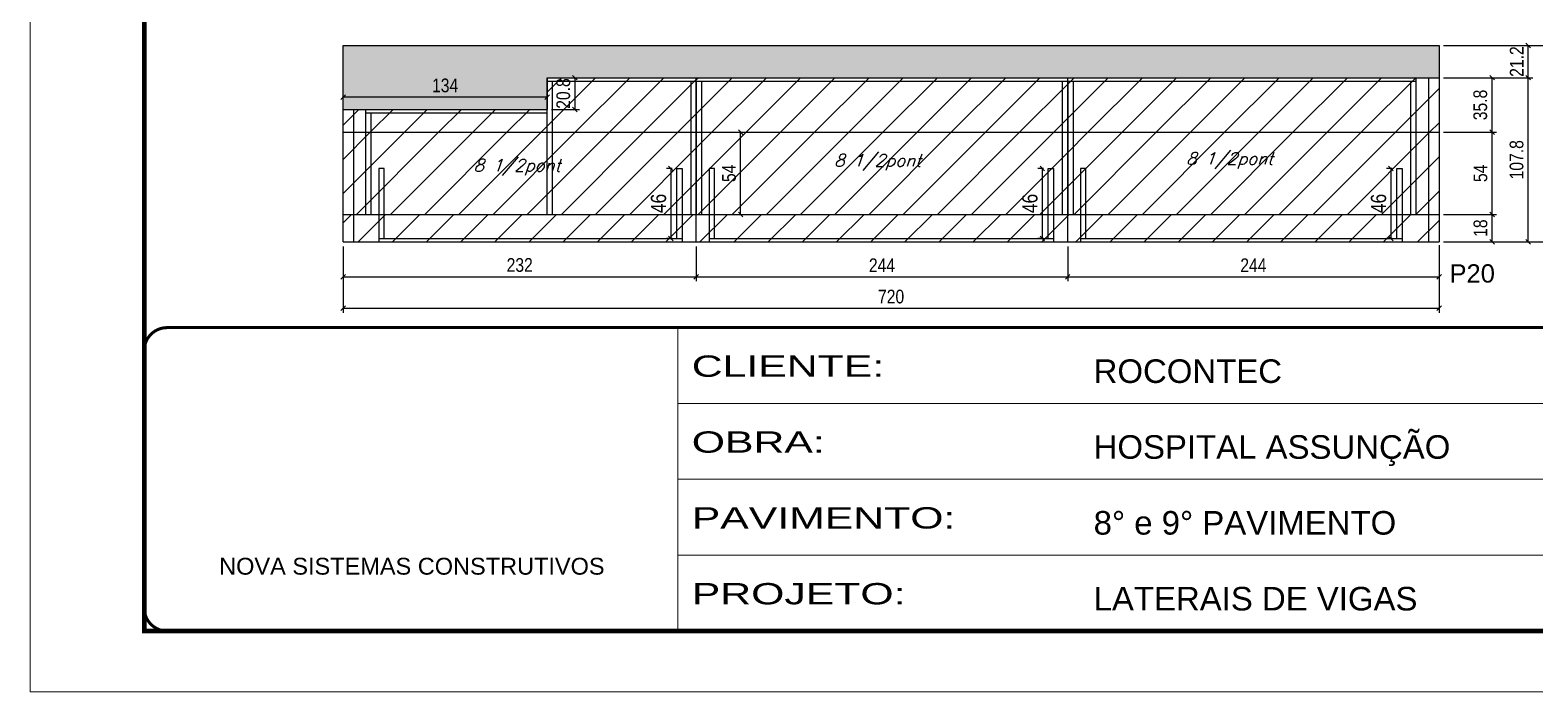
# Model space of a CAD drawing. Extents: x -20960 to -5926, y -2106 to 21915.
# Drawn here: x -7438 to -6450, y 19717 to 20151 of the extents above; entities that cross this region are included whole.
import ezdxf

# ---------------------------------------------------------------- set-up
doc = ezdxf.new("R2010")
doc.units = 0
doc.linetypes.add('CONTINUO', pattern=[0])
doc.linetypes.add('DASHED', pattern=[0.75, 0.5, -0.25])
for name, color, linetype in [('5', 5, 'Continuous'), ('COTA', 241, 'Continuous'), ('Painéis', 200, 'Continuous'), ('Reaproveitamento', 251, 'Continuous'), ('SARR_2.2x7', 40, 'Continuous'), ('SARR_3.5x7', 81, 'Continuous'), ('texto', 7, 'Continuous')]:
    doc.layers.add(name, color=color, linetype=linetype)
doc.layers.add('Folhas', color=255, linetype='Continuous', lineweight=9)
doc.layers.add('SARRAFO DE PRESSAO', color=251, linetype='DASHED', lineweight=9)
doc.styles.add('ARIAL', font='arial.ttf')
doc.styles.add('COTA TECNICA', font='techl___.ttf', dxfattribs={"height": 10})
doc.styles.add('COTA TECNICA-50', font='techl___.ttf', dxfattribs={"height": 9})
doc.styles.add('Romans', font='romans.shx')
doc.styles.get("Standard").update_dxf_attribs({"font": 'arial.ttf'})
doc.styles.add('Tecnologia', font='')
doc.styles.get('Tecnologia').set_extended_font_data('Forgotten Futurist')
doc.dimstyles.new('COTA PAINEL-50', dxfattribs={"dimtxt": 9, "dimasz": 3, "dimexe": 3, "dimexo": 3, "dimgap": 3, "dimtad": 1, "dimdec": 1, "dimzin": 12, "dimdsep": 46, "dimtxsty": 'COTA TECNICA-50', "dimblk1": 'OBLIQUE', "dimblk2": 'OBLIQUE', "dimsah": 1, "dimcen": 0.9, "dimclrd": 4, "dimclre": 4, "dimclrt": 240, "dimadec": 1, "dimazin": 3, "dimtfac": 1, "dimtdec": 1, "dimtmove": 0, "dimatfit": 3, "dimfxl": 1, "dimtolj": 1, "dimtzin": 12, "dimarcsym": 0})
doc.dimstyles.new('PAINEL', dxfattribs={"dimtxt": 10, "dimasz": 3, "dimexe": 3, "dimexo": 3, "dimgap": 3, "dimtad": 1, "dimdec": 1, "dimzin": 12, "dimdsep": 46, "dimtxsty": 'COTA TECNICA', "dimblk1": 'OBLIQUE', "dimblk2": 'OBLIQUE', "dimsah": 1, "dimcen": 0.9, "dimclrd": 4, "dimclre": 4, "dimclrt": 240, "dimadec": 1, "dimazin": 3, "dimtfac": 1, "dimtdec": 1, "dimtmove": 0, "dimatfit": 3, "dimfxl": 1, "dimtolj": 1, "dimtzin": 12, "dimarcsym": 0})
pattern_1 = [(45, (3170, 1148.9), (-11.22532, 11.22532), [])]
pattern_2 = [(45, (3170, 2297.15), (-11.22532, 11.22532), [])]

# ---------------------------------------------------------------- blocks, each defined once
blk = doc.blocks.new('9999999999')
at = {"color": 30, "linetype": 'CONTINUO'}
for p, q in [((98564.56, 34230.21), (98564.56, 34429.45)), ((98564.56, 34379.64), (99583.98, 34379.64)), ((98564.56, 34329.83), (99487.98, 34329.83)), ((98564.56, 34280.02), (99487.98, 34280.02))]:
    blk.add_line(p, q, dxfattribs=at)
at = {"color": 30, "linetype": 'CONTINUO', "const_width": 2}
blk.add_lwpolyline([(99583.98, 34230.21), (99583.98, 34414.45, 0.414214), (99568.98, 34429.45), (98228.98, 34429.45, 0.414214), (98213.98, 34414.45), (98213.98, 34245.21, 0.414214), (98228.98, 34230.21), (99583.98, 34230.21)], format="xyb", dxfattribs=at)
at = {"layer": 'Folhas'}
blk.add_lwpolyline([(98138.98, 34190.21), (99623.98, 34190.21), (99623.98, 35240.21), (98138.98, 35240.21)], close=True, dxfattribs=at)
at = {"layer": 'Folhas', "color": 30, "const_width": 3}
blk.add_lwpolyline([(98213.98, 34230.21), (99583.98, 34230.21), (99583.98, 35200.21), (98213.98, 35200.21)], close=True, dxfattribs=at)
at = {"color": 7, "linetype": 'Continuous', "ltscale": 5, "style": 'ARIAL'}
for s, height, p in [('ROCONTEC', 15.483, (98837.68, 34393.13)), ('HOSPITAL ASSUNÇÃO', 15.4829, (98837.68, 34343.32)), ('8° e 9° PAVIMENTO', 15.4829, (98837.68, 34293.51)), ('NOVA SISTEMAS CONSTRUTIVOS', 11.0592, (98263.19, 34267.21)), ('LATERAIS DE VIGAS', 15.4829, (98837.68, 34243.7))]:
    blk.add_text(s, height=height, dxfattribs=at).set_placement(p)
at = {"layer": 'Folhas', "color": 7, "style": 'Tecnologia', "width": 1.5}
for s, p in [('CLIENTE:', (98573.65, 34397.17)), ('OBRA:', (98573.65, 34347.31)), ('PAVIMENTO:', (98573.65, 34297.5)), ('PROJETO:', (98573.65, 34247.69))]:
    blk.add_text(s, height=14, dxfattribs=at).set_placement(p)
blk = doc.blocks.new('_Oblique')
at = {"color": 0, "linetype": 'ByBlock', "lineweight": -2}
blk.add_line((-0.5, -0.5), (0.5, 0.5), dxfattribs=at)
blk = doc.blocks.new('*D6517')
at = {"layer": 'COTA', "color": 4, "lineweight": -2, "transparency": 16777216}
for p, q in [((-6509.86, 20120.2), (-6451.33, 20120.2)), ((-6454.33, 20012.4), (-6454.33, 20120.2)), ((-6509.86, 20012.4), (-6451.33, 20012.4))]:
    blk.add_line(p, q, dxfattribs=at)
at = {"layer": 'Defpoints', "color": 0, "transparency": 16777216}
for p in [(-6512.86, 20120.2), (-6454.33, 20120.2), (-6512.86, 20012.4)]:
    blk.add_point(p, dxfattribs=at)
at = {"layer": 'COTA', "color": 4, "lineweight": -2, "transparency": 16777216, "xscale": 3, "yscale": 3, "zscale": 3}
for p, rotation in [((-6454.33, 20120.2), 90), ((-6454.33, 20012.4), 270)]:
    blk.add_blockref('_Oblique', p, dxfattribs=dict(at, rotation=rotation))
at = {"layer": 'COTA', "color": 240, "transparency": 16777216, "insert": (-6461.94, 20066.3), "char_height": 9, "attachment_point": 5, "rotation": 90, "style": 'COTA TECNICA-50'}
blk.add_mtext('\\A1;107.8', dxfattribs=at)
blk = doc.blocks.new('*D6518')
at = {"layer": 'COTA', "color": 4, "lineweight": -2, "transparency": 16777216}
for p, q in [((-6509.86, 20141.4), (-6451.33, 20141.4)), ((-6454.33, 20120.2), (-6454.33, 20141.4)), ((-6509.86, 20120.2), (-6451.33, 20120.2))]:
    blk.add_line(p, q, dxfattribs=at)
at = {"layer": 'Defpoints', "color": 0, "transparency": 16777216}
for p in [(-6512.86, 20141.4), (-6454.33, 20141.4), (-6512.86, 20120.2)]:
    blk.add_point(p, dxfattribs=at)
at = {"layer": 'COTA', "color": 4, "lineweight": -2, "transparency": 16777216, "xscale": 3, "yscale": 3, "zscale": 3}
for p, rotation in [((-6454.33, 20141.4), 90), ((-6454.33, 20120.2), 270)]:
    blk.add_blockref('_Oblique', p, dxfattribs=dict(at, rotation=rotation))
at = {"layer": 'COTA', "color": 240, "transparency": 16777216, "insert": (-6461.88, 20130.8), "char_height": 9, "attachment_point": 5, "rotation": 90, "style": 'COTA TECNICA-50'}
blk.add_mtext('\\A1;21.2', dxfattribs=at)
blk = doc.blocks.new('*D6436')
at = {"layer": 'COTA', "color": 4, "lineweight": -2, "transparency": 16777216}
for p, q in [((-7000.86, 20009.4), (-7000.86, 19986.47)), ((-7232.86, 20006.44), (-7232.86, 19986.47)), ((-7232.86, 19989.47), (-7000.86, 19989.47))]:
    blk.add_line(p, q, dxfattribs=at)
at = {"layer": 'Defpoints', "color": 0, "transparency": 16777216}
for p in [(-7232.86, 20009.44), (-7000.86, 20012.4), (-7000.86, 19989.47)]:
    blk.add_point(p, dxfattribs=at)
at = {"layer": 'COTA', "color": 4, "lineweight": -2, "transparency": 16777216, "xscale": 3, "yscale": 3, "zscale": 3, "rotation": 180}
blk.add_blockref('_Oblique', (-7232.86, 19989.47), dxfattribs=at)
at = {"layer": 'COTA', "color": 4, "lineweight": -2, "transparency": 16777216, "xscale": 3, "yscale": 3, "zscale": 3}
blk.add_blockref('_Oblique', (-7000.86, 19989.47), dxfattribs=at)
at = {"layer": 'COTA', "color": 240, "transparency": 16777216, "insert": (-7116.86, 19997.16), "char_height": 9, "attachment_point": 5, "style": 'COTA TECNICA-50'}
blk.add_mtext('\\A1;232', dxfattribs=at)
blk = doc.blocks.new('*D6437')
at = {"layer": 'COTA', "color": 4, "lineweight": -2, "transparency": 16777216}
for p, q in [((-7000.86, 20009.4), (-7000.86, 19986.47)), ((-6756.86, 20009.4), (-6756.86, 19986.47)), ((-7000.86, 19989.47), (-6756.86, 19989.47))]:
    blk.add_line(p, q, dxfattribs=at)
at = {"layer": 'Defpoints', "color": 0, "transparency": 16777216}
for p in [(-7000.86, 20012.4), (-6756.86, 20012.4), (-6756.86, 19989.47)]:
    blk.add_point(p, dxfattribs=at)
at = {"layer": 'COTA', "color": 4, "lineweight": -2, "transparency": 16777216, "xscale": 3, "yscale": 3, "zscale": 3, "rotation": 180}
blk.add_blockref('_Oblique', (-7000.86, 19989.47), dxfattribs=at)
at = {"layer": 'COTA', "color": 4, "lineweight": -2, "transparency": 16777216, "xscale": 3, "yscale": 3, "zscale": 3}
blk.add_blockref('_Oblique', (-6756.86, 19989.47), dxfattribs=at)
at = {"layer": 'COTA', "color": 240, "transparency": 16777216, "insert": (-6878.86, 19997.03), "char_height": 9, "attachment_point": 5, "style": 'COTA TECNICA-50'}
blk.add_mtext('\\A1;244', dxfattribs=at)
blk = doc.blocks.new('*D6438')
at = {"layer": 'COTA', "color": 4, "lineweight": -2, "transparency": 16777216}
for p, q in [((-6756.86, 20009.4), (-6756.86, 19986.47)), ((-6512.86, 20010.13), (-6512.86, 19986.47)), ((-6756.86, 19989.47), (-6512.86, 19989.47))]:
    blk.add_line(p, q, dxfattribs=at)
at = {"layer": 'Defpoints', "color": 0, "transparency": 16777216}
for p in [(-6756.86, 20012.4), (-6512.86, 20013.13), (-6512.86, 19989.47)]:
    blk.add_point(p, dxfattribs=at)
at = {"layer": 'COTA', "color": 4, "lineweight": -2, "transparency": 16777216, "xscale": 3, "yscale": 3, "zscale": 3, "rotation": 180}
blk.add_blockref('_Oblique', (-6756.86, 19989.47), dxfattribs=at)
at = {"layer": 'COTA', "color": 4, "lineweight": -2, "transparency": 16777216, "xscale": 3, "yscale": 3, "zscale": 3}
blk.add_blockref('_Oblique', (-6512.86, 19989.47), dxfattribs=at)
at = {"layer": 'COTA', "color": 240, "transparency": 16777216, "insert": (-6634.86, 19997.03), "char_height": 9, "attachment_point": 5, "style": 'COTA TECNICA-50'}
blk.add_mtext('\\A1;244', dxfattribs=at)
blk = doc.blocks.new('*D6519')
at = {"layer": 'COTA', "color": 4, "lineweight": -2, "transparency": 16777216}
for p, q in [((-7232.86, 20102.4), (-7232.86, 20110.39)), ((-7098.86, 20102.4), (-7098.86, 20110.39)), ((-7098.86, 20107.39), (-7232.86, 20107.39))]:
    blk.add_line(p, q, dxfattribs=at)
at = {"layer": 'Defpoints', "color": 0, "transparency": 16777216}
for p in [(-7232.86, 20107.39), (-7232.86, 20099.4), (-7098.86, 20099.4)]:
    blk.add_point(p, dxfattribs=at)
at = {"layer": 'COTA', "color": 4, "lineweight": -2, "transparency": 16777216, "xscale": 3, "yscale": 3, "zscale": 3, "rotation": 180}
blk.add_blockref('_Oblique', (-7232.86, 20107.39), dxfattribs=at)
at = {"layer": 'COTA', "color": 4, "lineweight": -2, "transparency": 16777216, "xscale": 3, "yscale": 3, "zscale": 3}
blk.add_blockref('_Oblique', (-7098.86, 20107.39), dxfattribs=at)
at = {"layer": 'COTA', "color": 240, "transparency": 16777216, "insert": (-7165.86, 20115.09), "char_height": 9, "attachment_point": 5, "style": 'COTA TECNICA-50'}
blk.add_mtext('\\A1;134', dxfattribs=at)
blk = doc.blocks.new('*D6520')
at = {"layer": 'COTA', "color": 4, "lineweight": -2, "transparency": 16777216}
for p, q in [((-7095.86, 20120.2), (-7077.59, 20120.2)), ((-7080.59, 20120.2), (-7080.59, 20099.4)), ((-7095.86, 20099.4), (-7077.59, 20099.4))]:
    blk.add_line(p, q, dxfattribs=at)
at = {"layer": 'Defpoints', "color": 0, "transparency": 16777216}
for p in [(-7098.86, 20120.2), (-7098.86, 20099.4), (-7080.59, 20099.4)]:
    blk.add_point(p, dxfattribs=at)
at = {"layer": 'COTA', "color": 4, "lineweight": -2, "transparency": 16777216, "xscale": 3, "yscale": 3, "zscale": 3}
for p, rotation in [((-7080.59, 20120.2), 90), ((-7080.59, 20099.4), 270)]:
    blk.add_blockref('_Oblique', p, dxfattribs=dict(at, rotation=rotation))
at = {"layer": 'COTA', "color": 240, "transparency": 16777216, "insert": (-7088.2, 20109.8), "char_height": 9, "attachment_point": 5, "rotation": 90, "style": 'COTA TECNICA-50'}
blk.add_mtext('\\A1;20.8', dxfattribs=at)
blk = doc.blocks.new('*D6521')
at = {"layer": 'COTA', "color": 4, "lineweight": -2, "transparency": 16777216}
for p, q in [((-6994.34, 20084.4), (-6968.71, 20084.4)), ((-6971.71, 20030.4), (-6971.71, 20084.4)), ((-6994.34, 20030.4), (-6968.71, 20030.4))]:
    blk.add_line(p, q, dxfattribs=at)
at = {"layer": 'Defpoints', "color": 0, "transparency": 16777216}
for p in [(-6997.34, 20084.4), (-6971.71, 20084.4), (-6997.34, 20030.4)]:
    blk.add_point(p, dxfattribs=at)
at = {"layer": 'COTA', "color": 4, "lineweight": -2, "transparency": 16777216, "xscale": 3, "yscale": 3, "zscale": 3}
for p, rotation in [((-6971.71, 20084.4), 90), ((-6971.71, 20030.4), 270)]:
    blk.add_blockref('_Oblique', p, dxfattribs=dict(at, rotation=rotation))
at = {"layer": 'COTA', "color": 240, "transparency": 16777216, "insert": (-6979.31, 20057.4), "char_height": 9, "attachment_point": 5, "rotation": 90, "style": 'COTA TECNICA-50'}
blk.add_mtext('\\A1;54', dxfattribs=at)
blk = doc.blocks.new('*D6439')
at = {"layer": 'COTA', "color": 4, "lineweight": -2, "transparency": 16777216}
for p, q in [((-7232.86, 20009.4), (-7232.86, 19965.83)), ((-6512.86, 20010.13), (-6512.86, 19965.83)), ((-7232.86, 19968.83), (-6512.86, 19968.83))]:
    blk.add_line(p, q, dxfattribs=at)
at = {"layer": 'Defpoints', "color": 0, "transparency": 16777216}
for p in [(-7232.86, 20012.4), (-6512.86, 20013.13), (-6512.86, 19968.83)]:
    blk.add_point(p, dxfattribs=at)
at = {"layer": 'COTA', "color": 4, "lineweight": -2, "transparency": 16777216, "xscale": 3, "yscale": 3, "zscale": 3, "rotation": 180}
blk.add_blockref('_Oblique', (-7232.86, 19968.83), dxfattribs=at)
at = {"layer": 'COTA', "color": 4, "lineweight": -2, "transparency": 16777216, "xscale": 3, "yscale": 3, "zscale": 3}
blk.add_blockref('_Oblique', (-6512.86, 19968.83), dxfattribs=at)
at = {"layer": 'COTA', "color": 240, "transparency": 16777216, "insert": (-6872.86, 19976.42), "char_height": 9, "attachment_point": 5, "style": 'COTA TECNICA-50'}
blk.add_mtext('\\A1;720', dxfattribs=at)
blk = doc.blocks.new('*D6522')
at = {"layer": 'COTA', "color": 4, "lineweight": -2, "transparency": 16777216}
for p, q in [((-6509.86, 20084.4), (-6475.05, 20084.4)), ((-6478.05, 20030.4), (-6478.05, 20084.4)), ((-6509.86, 20030.4), (-6475.05, 20030.4))]:
    blk.add_line(p, q, dxfattribs=at)
at = {"layer": 'Defpoints', "color": 0, "transparency": 16777216}
for p in [(-6512.86, 20084.4), (-6478.05, 20084.4), (-6512.86, 20030.4)]:
    blk.add_point(p, dxfattribs=at)
at = {"layer": 'COTA', "color": 4, "lineweight": -2, "transparency": 16777216, "xscale": 3, "yscale": 3, "zscale": 3}
for p, rotation in [((-6478.05, 20084.4), 90), ((-6478.05, 20030.4), 270)]:
    blk.add_blockref('_Oblique', p, dxfattribs=dict(at, rotation=rotation))
at = {"layer": 'COTA', "color": 240, "transparency": 16777216, "insert": (-6485.65, 20057.4), "char_height": 9, "attachment_point": 5, "rotation": 90, "style": 'COTA TECNICA-50'}
blk.add_mtext('\\A1;54', dxfattribs=at)
blk = doc.blocks.new('*D6523')
at = {"layer": 'COTA', "color": 4, "lineweight": -2, "transparency": 16777216}
for p, q in [((-6509.86, 20120.2), (-6475.05, 20120.2)), ((-6478.05, 20084.4), (-6478.05, 20120.2)), ((-6509.86, 20084.4), (-6475.05, 20084.4))]:
    blk.add_line(p, q, dxfattribs=at)
at = {"layer": 'Defpoints', "color": 0, "transparency": 16777216}
for p in [(-6512.86, 20120.2), (-6478.05, 20120.2), (-6512.86, 20084.4)]:
    blk.add_point(p, dxfattribs=at)
at = {"layer": 'COTA', "color": 4, "lineweight": -2, "transparency": 16777216, "xscale": 3, "yscale": 3, "zscale": 3}
for p, rotation in [((-6478.05, 20120.2), 90), ((-6478.05, 20084.4), 270)]:
    blk.add_blockref('_Oblique', p, dxfattribs=dict(at, rotation=rotation))
at = {"layer": 'COTA', "color": 240, "transparency": 16777216, "insert": (-6485.77, 20102.3), "char_height": 9, "attachment_point": 5, "rotation": 90, "style": 'COTA TECNICA-50'}
blk.add_mtext('\\A1;35.8', dxfattribs=at)
blk = doc.blocks.new('*D6502')
at = {"layer": 'COTA', "color": 4, "lineweight": -2, "transparency": 16777216}
for p, q in [((-6509.86, 20141.4), (-6422.63, 20141.4)), ((-6425.63, 20012.4), (-6425.63, 20141.4)), ((-6509.86, 20012.4), (-6422.63, 20012.4))]:
    blk.add_line(p, q, dxfattribs=at)
at = {"layer": 'Defpoints', "color": 0, "transparency": 16777216}
for p in [(-6512.86, 20141.4), (-6425.63, 20141.4), (-6512.86, 20012.4)]:
    blk.add_point(p, dxfattribs=at)
at = {"layer": 'COTA', "color": 4, "lineweight": -2, "transparency": 16777216, "xscale": 3, "yscale": 3, "zscale": 3}
for p, rotation in [((-6425.63, 20141.4), 90), ((-6425.63, 20012.4), 270)]:
    blk.add_blockref('_Oblique', p, dxfattribs=dict(at, rotation=rotation))
at = {"layer": 'COTA', "color": 240, "transparency": 16777216, "insert": (-6433.21, 20076.9), "char_height": 9, "attachment_point": 5, "rotation": 90, "style": 'COTA TECNICA-50'}
blk.add_mtext('\\A1;129', dxfattribs=at)
blk = doc.blocks.new('*D6503')
at = {"layer": 'COTA', "color": 4, "lineweight": -2, "transparency": 16777216}
for p, q in [((-6509.86, 20030.4), (-6475.05, 20030.4)), ((-6478.05, 20012.4), (-6478.05, 20030.4)), ((-6509.86, 20012.4), (-6475.05, 20012.4))]:
    blk.add_line(p, q, dxfattribs=at)
at = {"layer": 'Defpoints', "color": 0, "transparency": 16777216}
for p in [(-6512.86, 20030.4), (-6478.05, 20030.4), (-6512.86, 20012.4)]:
    blk.add_point(p, dxfattribs=at)
at = {"layer": 'COTA', "color": 4, "lineweight": -2, "transparency": 16777216, "xscale": 3, "yscale": 3, "zscale": 3}
for p, rotation in [((-6478.05, 20030.4), 90), ((-6478.05, 20012.4), 270)]:
    blk.add_blockref('_Oblique', p, dxfattribs=dict(at, rotation=rotation))
at = {"layer": 'COTA', "color": 240, "transparency": 16777216, "insert": (-6485.64, 20021.4), "char_height": 9, "attachment_point": 5, "rotation": 90, "style": 'COTA TECNICA-50'}
blk.add_mtext('\\A1;18', dxfattribs=at)
blk = doc.blocks.new('*D6504')
at = {"layer": 'COTA', "color": 4, "lineweight": -2, "ltscale": 25, "transparency": 16777216}
for p, q in [((-6543.66, 20060.6), (-6547.49, 20060.6)), ((-6544.49, 20060.6), (-6544.49, 20014.6)), ((-6543.66, 20014.6), (-6547.49, 20014.6))]:
    blk.add_line(p, q, dxfattribs=at)
at = {"layer": 'Defpoints', "color": 0, "ltscale": 25, "transparency": 16777216}
for p in [(-6540.66, 20060.6), (-6544.49, 20014.6), (-6540.66, 20014.6)]:
    blk.add_point(p, dxfattribs=at)
at = {"layer": 'COTA', "color": 4, "lineweight": -2, "ltscale": 25, "transparency": 16777216, "xscale": 3, "yscale": 3, "zscale": 3}
for p, rotation in [((-6544.49, 20060.6), 90), ((-6544.49, 20014.6), 270)]:
    blk.add_blockref('_Oblique', p, dxfattribs=dict(at, rotation=rotation))
at = {"layer": 'COTA', "color": 240, "ltscale": 25, "transparency": 16777216, "insert": (-6552.59, 20037.6), "char_height": 10, "attachment_point": 5, "rotation": 90, "style": 'COTA TECNICA'}
blk.add_mtext('\\A1;46', dxfattribs=at)
blk = doc.blocks.new('*D6505')
at = {"layer": 'COTA', "color": 4, "lineweight": -2, "ltscale": 25, "transparency": 16777216}
for p, q in [((-6772.69, 20060.6), (-6776.51, 20060.6)), ((-6773.51, 20060.6), (-6773.51, 20014.6)), ((-6772.69, 20014.6), (-6776.51, 20014.6))]:
    blk.add_line(p, q, dxfattribs=at)
at = {"layer": 'Defpoints', "color": 0, "ltscale": 25, "transparency": 16777216}
for p in [(-6769.69, 20060.6), (-6773.51, 20014.6), (-6769.69, 20014.6)]:
    blk.add_point(p, dxfattribs=at)
at = {"layer": 'COTA', "color": 4, "lineweight": -2, "ltscale": 25, "transparency": 16777216, "xscale": 3, "yscale": 3, "zscale": 3}
for p, rotation in [((-6773.51, 20060.6), 90), ((-6773.51, 20014.6), 270)]:
    blk.add_blockref('_Oblique', p, dxfattribs=dict(at, rotation=rotation))
at = {"layer": 'COTA', "color": 240, "ltscale": 25, "transparency": 16777216, "insert": (-6781.62, 20037.6), "char_height": 10, "attachment_point": 5, "rotation": 90, "style": 'COTA TECNICA'}
blk.add_mtext('\\A1;46', dxfattribs=at)
blk = doc.blocks.new('*D6506')
at = {"layer": 'COTA', "color": 4, "lineweight": -2, "ltscale": 25, "transparency": 16777216}
for p, q in [((-7016.69, 20060.6), (-7020.51, 20060.6)), ((-7017.51, 20060.6), (-7017.51, 20014.6)), ((-7016.69, 20014.6), (-7020.51, 20014.6))]:
    blk.add_line(p, q, dxfattribs=at)
at = {"layer": 'Defpoints', "color": 0, "ltscale": 25, "transparency": 16777216}
for p in [(-7013.69, 20060.6), (-7017.51, 20014.6), (-7013.69, 20014.6)]:
    blk.add_point(p, dxfattribs=at)
at = {"layer": 'COTA', "color": 4, "lineweight": -2, "ltscale": 25, "transparency": 16777216, "xscale": 3, "yscale": 3, "zscale": 3}
for p, rotation in [((-7017.51, 20060.6), 90), ((-7017.51, 20014.6), 270)]:
    blk.add_blockref('_Oblique', p, dxfattribs=dict(at, rotation=rotation))
at = {"layer": 'COTA', "color": 240, "ltscale": 25, "transparency": 16777216, "insert": (-7025.62, 20037.6), "char_height": 10, "attachment_point": 5, "rotation": 90, "style": 'COTA TECNICA'}
blk.add_mtext('\\A1;46', dxfattribs=at)

msp = doc.modelspace()

# ---------------------------------------------------------------- hatches: boundary and pattern name
at = {"layer": 'COTA', "linetype": 'ByBlock'}
h = msp.add_hatch(dxfattribs=at)
h.set_pattern_fill('AR-CONC', color=256, scale=0.03)
h.set_pattern_definition([(50, (4755, 1148.9003), (5.4655401, -0.4781726), [0.5715, -6.2865]), (355, (4755, 1148.9003), (-1.0573026, 5.7317054), [0.4572, -5.0292175]), (100.451445, (4755.4555, 1148.8604), (4.4082374, 5.2535326), [0.4857003, -5.3427073]), (46.1842, (4755, 1150.424), (8.1323712, -1.2612698), [0.85725, -9.42975]), (96.635558, (4755.678, 1150.319), (7.122124, 7.4227837), [0.7285507, -8.0140682]), (351.18415, (4755, 1150.424), (7.122124, 7.4227837), [0.685799, -7.543792]), (21, (4755.762, 1150.0433), (4.5484317, -3.06795595), [0.5715, -6.2865]), (326, (4755.762, 1150.0433), (1.8540609, 5.525639), [0.4572, -5.0292]), (71.451445, (4756.141, 1149.7876), (6.4024926, 2.4576831), [0.4857003, -5.3426981]), (37.5, (4755, 1148.9003), (0.0926581, 2.53665117), [0, -4.96824, 0, -5.1054, 0, -5.04825]), (7.5, (4755, 1148.9003), (2.00458988, 3.00541724), [0, -2.91084, 0, -4.85394, 0, -1.92405]), (327.5, (4753.3007, 1148.9003), (4.06771786, -0.17186232), [0, -1.905, 0, -5.9436, 0, -7.8867]), (317.5, (4752.5387, 1148.9003), (4.44387544, 0.76279473), [0, -2.4765, 0, -3.94716, 0, -5.6007])])
h.paths.add_polyline_path([(-7232.86, 20141.4), (-7232.86, 20099.4), (-7098.86, 20099.4), (-7098.86, 20120.2), (-6512.86, 20120.2), (-6512.86, 20141.4)])
at = {"layer": 'Reaproveitamento', "transparency": 33554684}
h = msp.add_hatch(dxfattribs=at)
h.set_pattern_fill('ANSI31', color=256, scale=5)
h.set_pattern_definition(pattern_1)
h.paths.add_polyline_path([(-7000.86, 20120.2), (-7098.86, 20120.2), (-7098.86, 20099.4), (-7232.86, 20099.4), (-7232.86, 20084.4), (-7000.86, 20084.4)])
h = msp.add_hatch(dxfattribs=at)
h.set_pattern_fill('ANSI31', color=256, scale=5)
h.set_pattern_definition(pattern_1)
h.paths.add_polyline_path([(-7000.86, 20120.2), (-7000.86, 20084.4), (-6756.86, 20084.4), (-6756.86, 20120.2)])
h = msp.add_hatch(dxfattribs=at)
h.set_pattern_fill('ANSI31', color=256, scale=5)
h.set_pattern_definition(pattern_1)
h.paths.add_polyline_path([(-6512.86, 20084.4), (-6512.86, 20120.2), (-6756.86, 20120.2), (-6756.86, 20084.4)])
h = msp.add_hatch(dxfattribs=at)
h.set_pattern_fill('ANSI31', color=256, scale=5)
h.set_pattern_definition(pattern_1)
h.paths.add_polyline_path([(-7232.86, 20084.4), (-7232.86, 20030.4), (-7000.86, 20030.4), (-7000.86, 20084.4)])
h = msp.add_hatch(dxfattribs=at)
h.set_pattern_fill('ANSI31', color=256, scale=5)
h.set_pattern_definition(pattern_1)
h.paths.add_polyline_path([(-7000.86, 20084.4), (-7000.86, 20030.4), (-6756.86, 20030.4), (-6756.86, 20084.4)])
h = msp.add_hatch(dxfattribs=at)
h.set_pattern_fill('ANSI31', color=256, scale=5)
h.set_pattern_definition(pattern_1)
h.paths.add_polyline_path([(-6756.86, 20084.4), (-6756.86, 20030.4), (-6512.86, 20030.4), (-6512.86, 20084.4)])
h = msp.add_hatch(dxfattribs=at)
h.set_pattern_fill('ANSI31', color=256, scale=5)
h.set_pattern_definition(pattern_2)
h.paths.add_polyline_path([(-7000.86, 20012.4), (-7000.86, 20030.4), (-7232.86, 20030.4), (-7232.86, 20012.4)])
h = msp.add_hatch(dxfattribs=at)
h.set_pattern_fill('ANSI31', color=256, scale=5)
h.set_pattern_definition(pattern_2)
h.paths.add_polyline_path([(-7000.86, 20030.4), (-7000.86, 20012.4), (-6756.86, 20012.4), (-6756.86, 20030.4)])
h = msp.add_hatch(dxfattribs=at)
h.set_pattern_fill('ANSI31', color=256, scale=5)
h.set_pattern_definition(pattern_2)
h.paths.add_polyline_path([(-6756.86, 20030.4), (-6756.86, 20012.4), (-6512.86, 20012.4), (-6512.86, 20030.4)])

# ---------------------------------------------------------------- linework, layer by layer
at = {"layer": 'COTA', "linetype": 'ByBlock'}
for p, q in [((-7232.86, 20099.4), (-7232.86, 20141.4)), ((-7232.86, 20141.4), (-6512.86, 20141.4)), ((-6512.86, 20141.4), (-6512.86, 20120.2))]:
    msp.add_line(p, q, dxfattribs=at)
at = {"layer": 'Painéis'}
for p, q in [((-7098.86, 20120.2), (-6512.86, 20120.2)), ((-7098.86, 20120.2), (-7098.86, 20099.4)), ((-7000.86, 20012.4), (-7000.86, 20120.2)), ((-6756.86, 20012.4), (-6756.86, 20120.2)), ((-6512.86, 20120.2), (-6512.86, 20012.4)), ((-7232.86, 20099.4), (-7098.86, 20099.4)), ((-7232.86, 20012.4), (-7232.86, 20099.4)), ((-7232.86, 20084.4), (-6512.86, 20084.4)), ((-7232.86, 20030.4), (-6512.86, 20030.4)), ((-7232.86, 20012.4), (-6512.86, 20012.4))]:
    msp.add_line(p, q, dxfattribs=at)
at = {"layer": 'SARR_2.2x7', "linetype": 'Continuous'}
for p, q in [((-7098.86, 20118), (-7000.86, 20118)), ((-7000.86, 20118), (-6756.86, 20118)), ((-6756.86, 20118), (-6527.86, 20118)), ((-6519.86, 20120.2), (-6519.86, 20084.4)), ((-7225.86, 20084.4), (-7225.86, 20099.4)), ((-7217.86, 20097.2), (-7098.86, 20097.2)), ((-7225.86, 20030.4), (-7225.86, 20084.4)), ((-6519.86, 20084.4), (-6519.86, 20030.4)), ((-7225.86, 20012.4), (-7225.86, 20030.4)), ((-6519.86, 20030.4), (-6519.86, 20012.4))]:
    msp.add_line(p, q, dxfattribs=at)
at = {"layer": 'SARR_2.2x7', "linetype": 'Continuous', "ltscale": 50}
for p, q in [((-7209.36, 20014.6), (-7010.19, 20014.6)), ((-6992.34, 20014.6), (-6766.19, 20014.6)), ((-6748.34, 20014.6), (-6537.16, 20014.6))]:
    msp.add_line(p, q, dxfattribs=at)
at = {"layer": 'SARR_3.5x7'}
for p, q in [((-7098.86, 20030.4), (-7098.86, 20120.2)), ((-7095.36, 20030.4), (-7095.36, 20118)), ((-7004.39, 20118), (-7004.39, 20030.4)), ((-7000.86, 20118), (-7000.86, 20030.4)), ((-6997.34, 20118), (-6997.34, 20030.4)), ((-6760.39, 20118), (-6760.39, 20030.4)), ((-6756.86, 20118), (-6756.86, 20030.4)), ((-6753.34, 20118), (-6753.34, 20030.4)), ((-6531.36, 20030.4), (-6531.36, 20118)), ((-6527.86, 20030.4), (-6527.86, 20120.2)), ((-7217.86, 20030.4), (-7217.86, 20099.4)), ((-7214.36, 20030.4), (-7214.36, 20097.2)), ((-7217.86, 20030.4), (-7214.36, 20030.4)), ((-7098.86, 20030.4), (-7095.36, 20030.4)), ((-7004.39, 20030.4), (-6997.34, 20030.4)), ((-6760.39, 20030.4), (-6753.34, 20030.4)), ((-6531.36, 20030.4), (-6527.86, 20030.4))]:
    msp.add_line(p, q, dxfattribs=at)
for points in [[(-7205.86, 20014.6), (-7205.86, 20060.6), (-7209.36, 20060.6), (-7209.36, 20012.4)], [(-7013.69, 20014.6), (-7013.69, 20060.6), (-7010.19, 20060.6), (-7010.19, 20012.4)], [(-6988.84, 20014.6), (-6988.84, 20060.6), (-6992.34, 20060.6), (-6992.34, 20012.4)], [(-6769.69, 20014.6), (-6769.69, 20060.6), (-6766.19, 20060.6), (-6766.19, 20012.4)], [(-6744.84, 20014.6), (-6744.84, 20060.6), (-6748.34, 20060.6), (-6748.34, 20012.4)], [(-6540.66, 20014.6), (-6540.66, 20060.6), (-6537.16, 20060.6), (-6537.16, 20012.4)]]:
    msp.add_lwpolyline(points, dxfattribs=at)

# ---------------------------------------------------------------- block references
at = {"layer": 'SARRAFO DE PRESSAO', "color": 6, "linetype": 'ByBlock'}
msp.add_blockref('9999999999', (-105577.48, -14473.39), dxfattribs=at)

# ---------------------------------------------------------------- texts
at = {"layer": '5', "linetype": 'Continuous'}
msp.add_text('P20', height=12, rotation=0.00004, dxfattribs=at).set_placement((-6506.01, 19985.66))
at = {"layer": 'texto', "color": 2, "char_height": 8, "attachment_point": 5, "style": 'Romans'}
for insert in [(-6881.74, 20064.58), (-6650.5, 20065.79), (-7118.63, 20061.35)]:
    msp.add_mtext('{\\Q19;\\C256;8 1/2pont}', dxfattribs=dict(at, insert=insert))

# ---------------------------------------------------------------- dimensions: what is measured, and where the dimension line sits
at = {"layer": 'COTA'}
for base, p1, p2, picture, middle in [((-6454.33, 20141.4), (-6512.86, 20120.2), (-6512.86, 20141.4), '*D6518', (-6454.33, 20130.8)), ((-7080.59, 20099.4), (-7098.86, 20120.2), (-7098.86, 20099.4), '*D6520', (-7080.59, 20109.8))]:
    dim = msp.add_linear_dim(base=base, p1=p1, p2=p2, angle=90, dimstyle='COTA PAINEL-50', dxfattribs=at)
    dim.commit()
    dim.dimension.update_dxf_attribs({"geometry": picture, "text_midpoint": middle, "dimtype": 160})
for base, p1, p2, picture, middle in [((-6425.63, 20141.4), (-6512.86, 20012.4), (-6512.86, 20141.4), '*D6502', (-6433.21, 20076.9)), ((-6454.33, 20120.2), (-6512.86, 20012.4), (-6512.86, 20120.2), '*D6517', (-6461.94, 20066.3)), ((-6971.71, 20084.4), (-6997.34, 20030.4), (-6997.34, 20084.4), '*D6521', (-6979.31, 20057.4)), ((-6478.05, 20084.4), (-6512.86, 20030.4), (-6512.86, 20084.4), '*D6522', (-6485.65, 20057.4)), ((-6478.05, 20030.4), (-6512.86, 20012.4), (-6512.86, 20030.4), '*D6503', (-6485.64, 20021.4))]:
    dim = msp.add_linear_dim(base=base, p1=p1, p2=p2, angle=90, dimstyle='COTA PAINEL-50', dxfattribs=at)
    dim.commit()
    dim.dimension.update_dxf_attribs({"geometry": picture, "text_midpoint": middle})
for base, p1, p2, picture, middle in [((-7232.86, 20107.39), (-7098.86, 20099.4), (-7232.86, 20099.4), '*D6519', (-7165.86, 20115.09)), ((-6512.86, 19968.83), (-7232.86, 20012.4), (-6512.86, 20013.13), '*D6439', (-6872.86, 19976.42)), ((-7000.86, 19989.47), (-7232.86, 20009.44), (-7000.86, 20012.4), '*D6436', (-7116.86, 19997.16))]:
    dim = msp.add_linear_dim(base=base, p1=p1, p2=p2, dimstyle='COTA PAINEL-50', dxfattribs=at)
    dim.commit()
    dim.dimension.update_dxf_attribs({"geometry": picture, "text_midpoint": middle})
dim = msp.add_linear_dim(base=(-6478.05, 20120.2), p1=(-6512.86, 20084.4), p2=(-6512.86, 20120.2), angle=90, dimstyle='COTA PAINEL-50', override={"dimtmove": 1}, dxfattribs=at)
dim.commit()
dim.dimension.update_dxf_attribs({"geometry": '*D6523', "text_midpoint": (-6485.77, 20102.3)})
at = {"layer": 'COTA', "ltscale": 25}
for base, p1, p2, picture, middle in [((-7017.51, 20014.6), (-7013.69, 20060.6), (-7013.69, 20014.6), '*D6506', (-7025.62, 20037.6)), ((-6773.51, 20014.6), (-6769.69, 20060.6), (-6769.69, 20014.6), '*D6505', (-6781.62, 20037.6)), ((-6544.49, 20014.6), (-6540.66, 20060.6), (-6540.66, 20014.6), '*D6504', (-6552.59, 20037.6))]:
    dim = msp.add_linear_dim(base=base, p1=p1, p2=p2, angle=90, dimstyle='PAINEL', dxfattribs=at)
    dim.commit()
    dim.dimension.update_dxf_attribs({"geometry": picture, "text_midpoint": middle})
at = {"layer": 'COTA'}
for base, p1, p2, picture, middle in [((-6756.86, 19989.47), (-7000.86, 20012.4), (-6756.86, 20012.4), '*D6437', (-6878.86, 19997.03)), ((-6512.86, 19989.47), (-6756.86, 20012.4), (-6512.86, 20013.13), '*D6438', (-6634.86, 19997.03))]:
    dim = msp.add_linear_dim(base=base, p1=p1, p2=p2, dimstyle='COTA PAINEL-50', override={"dimtmove": 1}, dxfattribs=at)
    dim.commit()
    dim.dimension.update_dxf_attribs({"geometry": picture, "text_midpoint": middle})

doc.saveas('drawing.dxf')
